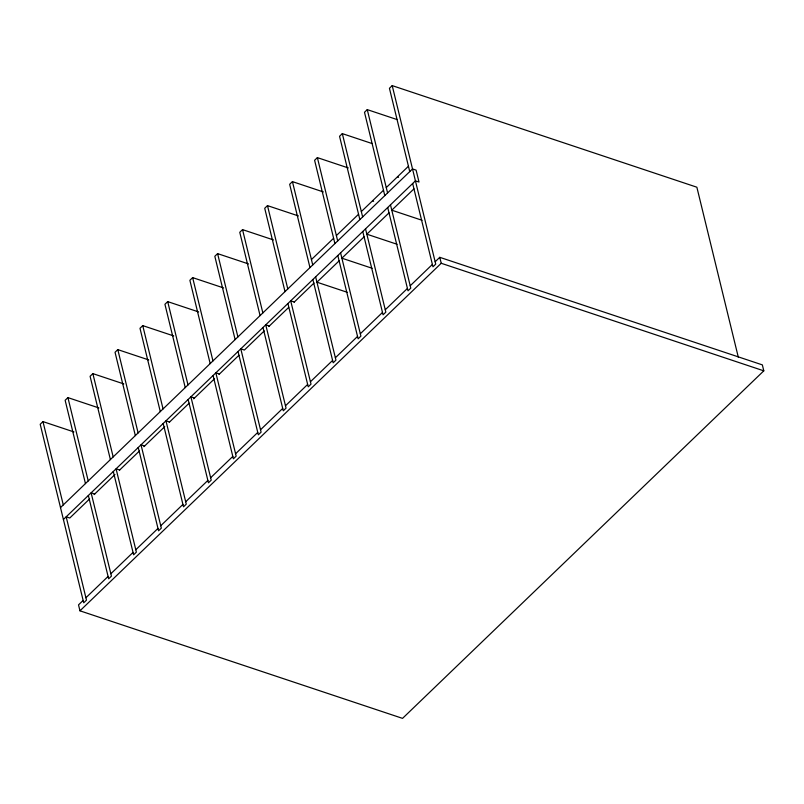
<?xml version="1.0" encoding="UTF-8"?>
<svg xmlns="http://www.w3.org/2000/svg" width="804" height="804" viewBox="0 0 804 804"><rect width="100%" height="100%" fill="white"/><g stroke="black" fill="none" stroke-linecap="round" stroke-linejoin="round"><path stroke-width="1.21" d="M73.918 431.929L42.974 421.608L40.2 424.281L83.716 602.799L86.49 600.136L66.179 516.821L69.767 518.017L89.616 498.922M98.862 407.929L67.918 397.618L65.144 400.281L85.455 483.586M123.806 383.93L92.862 373.619L90.088 376.282L110.399 459.586M148.75 359.931L117.806 349.619L115.042 352.283L135.343 435.597M173.694 335.931L142.75 325.62L139.986 328.283L160.287 411.598M198.638 311.932L167.704 301.621L164.931 304.284L185.242 387.598M223.592 287.932L192.648 277.621L189.875 280.284L210.186 363.599M248.536 263.933L217.593 253.622L214.819 256.285L235.13 339.6M273.481 239.934L242.537 229.622L239.763 232.286L260.074 315.6M298.425 215.934L267.481 205.623L264.717 208.286L285.018 291.601M323.369 191.945L292.435 181.624L289.661 184.287L309.972 267.601M348.313 167.946L317.379 157.624L314.605 160.287L334.916 243.602M372.071 143.544L342.323 133.625L339.549 136.288L359.86 219.603M397.015 119.545L367.267 109.625L364.493 112.289L384.804 195.603M738.313 357.227L696.867 187.211L392.211 85.626L389.437 88.289L409.749 171.604M311.429 259.581L333.61 238.245M336.384 235.582L358.554 214.246M361.328 211.583L383.498 190.246M386.272 187.583L408.442 166.247M60.511 507.585L412.522 168.94L416.11 170.136L419.005 182.036L415.427 180.84L63.405 519.495M94.138 494.571L114.952 474.541M119.484 470.189L139.383 451.044M143.916 446.682L164.73 426.663M169.252 422.311L189.161 403.156M193.684 398.804L214.497 378.784M219.02 374.433L238.929 355.278M264.265 330.906L244.356 350.052L240.798 348.835L261.109 432.14L258.335 434.803L238.034 351.499M268.787 326.545L288.696 307.399M294.133 302.173L314.032 283.018M339.117 260.858L316.947 282.194L347.207 292.284M364.061 236.858L341.891 258.195L372.162 268.285M389.015 212.859L366.835 234.195L397.106 244.285M413.959 188.86L391.779 210.196L422.05 220.286M83.134 600.417L78.521 604.869L79.968 610.819L402.543 718.374L763.8 370.835L762.353 364.885L439.768 257.32L435.155 261.772M85.907 597.754L108.088 576.418M110.851 573.754L133.032 552.418M135.806 549.755L157.976 528.419M160.75 525.756L182.92 504.42M185.694 501.756L207.864 480.43M210.638 477.757L232.818 456.431M235.582 453.757L257.762 432.431M260.536 429.758L282.707 408.432M285.48 405.759L307.651 384.433M310.424 381.759L332.595 360.433M335.368 357.76L357.539 336.434M360.313 333.771L382.493 312.434M385.257 309.771L407.437 288.435M410.211 285.772L432.381 264.436M79.968 610.819L441.225 263.28L439.768 257.32M397.96 177.111L398.553 177.312M373.006 201.111L373.609 201.312M441.225 263.28L763.8 370.835M294.274 302.033L290.696 300.837L311.007 384.141L308.233 386.814L287.922 303.5M269.33 326.032L265.752 324.836L286.053 408.141L283.289 410.814L262.978 327.499M219.442 374.021L215.854 372.835L236.165 456.139L233.391 458.803L213.08 375.498M194.498 398.02L190.91 396.834L211.221 480.139L208.447 482.802L188.136 399.498M169.554 422.02L165.966 420.824L186.277 504.138L183.503 506.801L163.192 423.497M144.599 446.019L141.022 444.823L161.333 528.138L158.559 530.801L138.248 447.496M119.655 470.018L116.077 468.822L136.378 552.137L133.615 554.8L113.304 471.496M94.711 494.018L91.123 492.822L111.434 576.136L108.661 578.8L88.36 495.495M392.211 85.626L435.728 264.144L432.964 266.817L412.653 183.503M367.267 109.625L387.578 192.94M390.483 204.839L410.784 288.144L408.01 290.817L387.709 207.502M342.323 133.625L362.634 216.939M365.529 228.838L385.84 312.143L383.066 314.816L362.765 231.502M317.379 157.624L337.68 240.939M340.584 252.838L360.895 336.142L358.122 338.816L337.811 255.501M292.435 181.624L312.736 264.938M315.64 276.837L335.951 360.142L333.178 362.815L312.867 279.501M267.481 205.623L287.792 288.927M242.537 229.622L262.848 312.927M217.593 253.622L237.904 336.926M192.648 277.621L212.959 360.926M167.704 301.621L188.005 384.925M142.75 325.62L163.061 408.924M117.806 349.619L138.117 432.924M92.862 373.619L113.173 456.923M67.918 397.618L88.229 480.923M42.974 421.608L63.285 504.922"/></g></svg>
